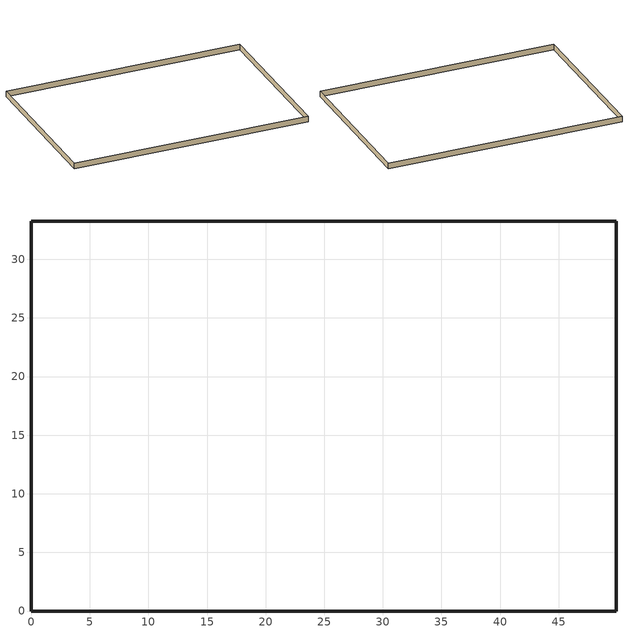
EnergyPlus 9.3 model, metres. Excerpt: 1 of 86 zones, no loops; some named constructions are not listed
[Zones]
FirstFloor_Plenum ZN
 wall outside (nonres_ext_wall): 49.91,0 49.91,33.27 0,33.27 0,0 49.91,0 z2.74:3.96
[EnergyManagementSystem:Subroutine]
Calc_Vozrate_3: IF LOBBY_TOP_Vpz<(LOBBY_TOP_Vpzmax *0.01); SET LOBBY_TOP_Voz_rate=0; ELSEIF 1.5 * LOBBY_TOP_Vozcontrol / LOBBY_TOP_Ez > LOBBY_TOP_Vpz; IF 1.5 * LOBBY_TOP_Vozcontrol / LOBBY_TOP_Ez < LOBBY_TOP_Vpzmax; SET LOBBY_TOP_Voz_rate = 0.6667; ELSE; SET LOBBY_TOP_Voz_rate=LOBBY_TOP_Vozcontrol/LOBBY_TOP_Vpzmax/LOBBY_TOP_Ez; ENDIF; ELSE; SET LOBBY_TOP_Voz_rate=LOBBY_TOP_Vozcontrol/LOBBY_TOP_Vpz/LOBBY_TOP_Ez; ENDIF; IF LOUNGE_BOT_Vpz<(LOUNGE_BOT_Vpzmax *0.01); SET LOUNGE_BOT_Voz_rate=0; ELSEIF 1.5 * LOUNGE_BOT_Vozcontrol / LOUNGE_BOT_Ez > LOUNGE_BOT_Vpz; IF 1.5 * LOUNGE_BOT_Vozcontrol / LOUNGE_BOT_Ez < LOUNGE_BOT_Vpzmax; SET LOUNGE_BOT_Voz_rate = 0.6667; ELSE; SET LOUNGE_BOT_Voz_rate=LOUNGE_BOT_Vozcontrol/LOUNGE_BOT_Vpzmax/LOUNGE_BOT_Ez; ENDIF; ELSE; SET LOUNGE_BOT_Voz_rate=LOUNGE_BOT_Vozcontrol/LOUNGE_BOT_Vpz/LOUNGE_BOT_Ez; ENDIF; IF MECHANICAL_BOT_Vpz<(MECHANICAL_BOT_Vpzmax *0.01); SET MECHANICAL_BOT_Voz_rate=0; ELSEIF 1.5 * MECHANICAL_BOT_Vozcontrol / MECHANICAL_BOT_Ez > MECHANICAL_BOT_Vpz; IF 1.5 * MECHANICAL_BOT_Vozcontrol / MECHANICAL_BOT_Ez < MECHANICAL_BOT_Vpzmax; SET MECHANICAL_BOT_Voz_rate = 0.6667; ELSE; SET MECHANICAL_BOT_Voz_rate=MECHANICAL_BOT_Vozcontrol/MECHANICAL_BOT_Vpzmax/MECHANICAL_BOT_Ez; ENDIF; ELSE; SET MECHANICAL_BOT_Voz_rate=MECHANICAL_BOT_Vozcontrol/MECHANICAL_BOT_Vpz/MECHANICAL_BOT_Ez; ENDIF; IF MECHANICAL_MID_Vpz<(MECHANICAL_MID_Vpzmax *0.01); SET MECHANICAL_MID_Voz_rate=0; ELSEIF 1.5 * MECHANICAL_MID_Vozcontrol / MECHANICAL_MID_Ez > MECHANICAL_MID_Vpz; IF 1.5 * MECHANICAL_MID_Vozcontrol / MECHANICAL_MID_Ez < MECHANICAL_MID_Vpzmax; SET MECHANICAL_MID_Voz_rate = 0.6667; ELSE; SET MECHANICAL_MID_Voz_rate=MECHANICAL_MID_Vozcontrol/MECHANICAL_MID_Vpzmax/MECHANICAL_MID_Ez; ENDIF; ELSE; SET MECHANICAL_MID_Voz_rate=MECHANICAL_MID_Vozcontrol/MECHANICAL_MID_Vpz/MECHANICAL_MID_Ez; ENDIF; IF MECHANICAL_TOP_Vpz<(MECHANICAL_TOP_Vpzmax *0.01); SET MECHANICAL_TOP_Voz_rate=0; ELSEIF 1.5 * MECHANICAL_TOP_Vozcontrol / MECHANICAL_TOP_Ez > MECHANICAL_TOP_Vpz; IF 1.5 * MECHANICAL_TOP_Vozcontrol / MECHANICAL_TOP_Ez < MECHANICAL_TOP_Vpzmax; SET MECHANICAL_TOP_Voz_rate = 0.6667; ELSE; SET MECHANICAL_TOP_Voz_rate=MECHANICAL_TOP_Vozcontrol/MECHANICAL_TOP_Vpzmax/MECHANICAL_TOP_Ez; ENDIF; ELSE; SET MECHANICAL_TOP_Voz_rate=MECHANICAL_TOP_Vozcontrol/MECHANICAL_TOP_Vpz/MECHANICAL_TOP_Ez; ENDIF; IF OPENOFFICE_BOT_1_Vpz<(OPENOFFICE_BOT_1_Vpzmax *0.01); SET OPENOFFICE_BOT_1_Voz_rate=0; ELSEIF 1.5 * OPENOFFICE_BOT_1_Vozcontrol / OPENOFFICE_BOT_1_Ez > OPENOFFICE_BOT_1_Vpz; IF 1.5 * OPENOFFICE_BOT_1_Vozcontrol / OPENOFFICE_BOT_1_Ez < OPENOFFICE_BOT_1_Vpzmax; SET OPENOFFICE_BOT_1_Voz_rate = 0.6667; ELSE; SET OPENOFFICE_BOT_1_Voz_rate=OPENOFFICE_BOT_1_Vozcontrol/OPENOFFICE_BOT_1_Vpzmax/OPENOFFICE_BOT_1_Ez; ENDIF; ELSE; SET OPENOFFICE_BOT_1_Voz_rate=OPENOFFICE_BOT_1_Vozcontrol/OPENOFFICE_BOT_1_Vpz/OPENOFFICE_BOT_1_Ez; ENDIF; IF OPENOFFICE_BOT_2_Vpz<(OPENOFFICE_BOT_2_Vpzmax *0.01); SET OPENOFFICE_BOT_2_Voz_rate=0; ELSEIF 1.5 * OPENOFFICE_BOT_2_Vozcontrol / OPENOFFICE_BOT_2_Ez > OPENOFFICE_BOT_2_Vpz; IF 1.5 * OPENOFFICE_BOT_2_Vozcontrol / OPENOFFICE_BOT_2_Ez < OPENOFFICE_BOT_2_Vpzmax; SET OPENOFFICE_BOT_2_Voz_rate = 0.6667; ELSE; SET OPENOFFICE_BOT_2_Voz_rate=OPENOFFICE_BOT_2_Vozcontrol/OPENOFFICE_BOT_2_Vpzmax/OPENOFFICE_BOT_2_Ez; ENDIF; ELSE; SET OPENOFFICE_BOT_2_Voz_rate=OPENOFFICE_BOT_2_Vozcontrol/OPENOFFICE_BOT_2_Vpz/OPENOFFICE_BOT_2_Ez; ENDIF; IF OPENOFFICE_BOT_3_Vpz<(OPENOFFICE_BOT_3_Vpzmax *0.01); SET OPENOFFICE_BOT_3_Voz_rate=0; ELSEIF 1.5 * OPENOFFICE_BOT_3_Vozcontrol / OPENOFFICE_BOT_3_Ez > OPENOFFICE_BOT_3_Vpz; IF 1.5 * OPENOFFICE_BOT_3_Vozcontrol / OPENOFFICE_BOT_3_Ez < OPENOFFICE_BOT_3_Vpzmax; SET OPENOFFICE_BOT_3_Voz_rate = 0.6667; ELSE; SET OPENOFFICE_BOT_3_Voz_rate=OPENOFFICE_BOT_3_Vozcontrol/OPENOFFICE_BOT_3_Vpzmax/OPENOFFICE_BOT_3_Ez; ENDIF; ELSE; SET OPENOFFICE_BOT_3_Voz_rate=OPENOFFICE_BOT_3_Vozcontrol/OPENOFFICE_BOT_3_Vpz/OPENOFFICE_BOT_3_Ez; ENDIF; IF OPENOFFICE_MID_1_Vpz<(OPENOFFICE_MID_1_Vpzmax *0.01); SET OPENOFFICE_MID_1_Voz_rate=0; ELSEIF 1.5 * OPENOFFICE_MID_1_Vozcontrol / OPENOFFICE_MID_1_Ez > OPENOFFICE_MID_1_Vpz; IF 1.5 * OPENOFFICE_MID_1_Vozcontrol / OPENOFFICE_MID_1_Ez < OPENOFFICE_MID_1_Vpzmax; SET OPENOFFICE_MID_1_Voz_rate = 0.6667; ELSE; SET OPENOFFICE_MID_1_Voz_rate=OPENOFFICE_MID_1_Vozcontrol/OPENOFFICE_MID_1_Vpzmax/OPENOFFICE_MID_1_Ez; ENDIF; ELSE; SET OPENOFFICE_MID_1_Voz_rate=OPENOFFICE_MID_1_Vozcontrol/OPENOFFICE_MID_1_Vpz/OPENOFFICE_MID_1_Ez; ENDIF; IF OPENOFFICE_MID_2_Vpz<(OPENOFFICE_MID_2_Vpzmax *0.01); SET OPENOFFICE_MID_2_Voz_rate=0; ELSEIF 1.5 * OPENOFFICE_MID_2_Vozcontrol / OPENOFFICE_MID_2_Ez > OPENOFFICE_MID_2_Vpz; IF 1.5 * OPENOFFICE_MID_2_Vozcontrol / OPENOFFICE_MID_2_Ez < OPENOFFICE_MID_2_Vpzmax; SET OPENOFFICE_MID_2_Voz_rate = 0.6667; ELSE; SET OPENOFFICE_MID_2_Voz_rate=OPENOFFICE_MID_2_Vozcontrol/OPENOFFICE_MID_2_Vpzmax/OPENOFFICE_MID_2_Ez; ENDIF; ELSE; SET OPENOFFICE_MID_2_Voz_rate=OPENOFFICE_MID_2_Vozcontrol/OPENOFFICE_MID_2_Vpz/OPENOFFICE_MID_2_Ez; ENDIF; IF OPENOFFICE_MID_3_Vpz<(OPENOFFICE_MID_3_Vpzmax *0.01); SET OPENOFFICE_MID_3_Voz_rate=0; ELSEIF 1.5 * OPENOFFICE_MID_3_Vozcontrol / OPENOFFICE_MID_3_Ez > OPENOFFICE_MID_3_Vpz; IF 1.5 * OPENOFFICE_MID_3_Vozcontrol / OPENOFFICE_MID_3_Ez < OPENOFFICE_MID_3_Vpzmax; SET OPENOFFICE_MID_3_Voz_rate = 0.6667; ELSE; SET OPENOFFICE_MID_3_Voz_rate=OPENOFFICE_MID_3_Vozcontrol/OPENOFFICE_MID_3_Vpzmax/OPENOFFICE_MID_3_Ez; ENDIF; ELSE; SET OPENOFFICE_MID_3_Voz_rate=OPENOFFICE_MID_3_Vozcontrol/OPENOFFICE_MID_3_Vpz/OPENOFFICE_MID_3_Ez; ENDIF; IF OPENOFFICE_MID_4_Vpz<(OPENOFFICE_MID_4_Vpzmax *0.01); SET OPENOFFICE_MID_4_Voz_rate=0; ELSEIF 1.5 * OPENOFFICE_MID_4_Vozcontrol / OPENOFFICE_MID_4_Ez > OPENOFFICE_MID_4_Vpz; IF 1.5 * OPENOFFICE_MID_4_Vozcontrol / OPENOFFICE_MID_4_Ez < OPENOFFICE_MID_4_Vpzmax; SET OPENOFFICE_MID_4_Voz_rate = 0.6667; ELSE; SET OPENOFFICE_MID_4_Voz_rate=OPENOFFICE_MID_4_Vozcontrol/OPENOFFICE_MID_4_Vpzmax/OPENOFFICE_MID_4_Ez; ENDIF; ELSE; SET OPENOFFICE_MID_4_Voz_rate=OPENOFFICE_MID_4_Vozcontrol/OPENOFFICE_MID_4_Vpz/OPENOFFICE_MID_4_Ez; ENDIF; IF OPENOFFICE_TOP_1_Vpz<(OPENOFFICE_TOP_1_Vpzmax *0.01); SET OPENOFFICE_TOP_1_Voz_rate=0; ELSEIF 1.5 * OPENOFFICE_TOP_1_Vozcontrol / OPENOFFICE_TOP_1_Ez > OPENOFFICE_TOP_1_Vpz; IF 1.5 * OPENOFFICE_TOP_1_Vozcontrol / OPENOFFICE_TOP_1_Ez < OPENOFFICE_TOP_1_Vpzmax; SET OPENOFFICE_TOP_1_Voz_rate = 0.6667; ELSE; SET OPENOFFICE_TOP_1_Voz_rate=OPENOFFICE_TOP_1_Vozcontrol/OPENOFFICE_TOP_1_Vpzmax/OPENOFFICE_TOP_1_Ez; ENDIF; ELSE; SET OPENOFFICE_TOP_1_Voz_rate=OPENOFFICE_TOP_1_Vozcontrol/OPENOFFICE_TOP_1_Vpz/OPENOFFICE_TOP_1_Ez; ENDIF; IF OPENOFFICE_TOP_2_Vpz<(OPENOFFICE_TOP_2_Vpzmax *0.01); SET OPENOFFICE_TOP_2_Voz_rate=0; ELSEIF 1.5 * OPENOFFICE_TOP_2_Vozcontrol / OPENOFFICE_TOP_2_Ez > OPENOFFICE_TOP_2_Vpz; IF 1.5 * OPENOFFICE_TOP_2_Vozcontrol / OPENOFFICE_TOP_2_Ez < OPENOFFICE_TOP_2_Vpzmax; SET OPENOFFICE_TOP_2_Voz_rate = 0.6667; ELSE; SET OPENOFFICE_TOP_2_Voz_rate=OPENOFFICE_TOP_2_Vozcontrol/OPENOFFICE_TOP_2_Vpzmax/OPENOFFICE_TOP_2_Ez; ENDIF; ELSE; SET OPENOFFICE_TOP_2_Voz_rate=OPENOFFICE_TOP_2_Vozcontrol/OPENOFFICE_TOP_2_Vpz/OPENOFFICE_TOP_2_Ez; ENDIF; IF OPENOFFICE_TOP_3_Vpz<(OPENOFFICE_TOP_3_Vpzmax *0.01); SET OPENOFFICE_TOP_3_Voz_rate=0; ELSEIF 1.5 * OPENOFFICE_TOP_3_Vozcontrol / OPENOFFICE_TOP_3_Ez > OPENOFFICE_TOP_3_Vpz; IF 1.5 * OPENOFFICE_TOP_3_Vozcontrol / OPENOFFICE_TOP_3_Ez < OPENOFFICE_TOP_3_Vpzmax; SET OPENOFFICE_TOP_3_Voz_rate = 0.6667; ELSE; SET OPENOFFICE_TOP_3_Voz_rate=OPENOFFICE_TOP_3_Vozcontrol/OPENOFFICE_TOP_3_Vpzmax/OPENOFFICE_TOP_3_Ez; ENDIF; ELSE; SET OPENOFFICE_TOP_3_Voz_rate=OPENOFFICE_TOP_3_Vozcontrol/OPENOFFICE_TOP_3_Vpz/OPENOFFICE_TOP_3_Ez; ENDIF; IF OPENOFFICE_TOP_4_Vpz<(OPENOFFICE_TOP_4_Vpzmax *0.01); SET OPENOFFICE_TOP_4_Voz_rate=0; ELSEIF 1.5 * OPENOFFICE_TOP_4_Vozcontrol / OPENOFFICE_TOP_4_Ez > OPENOFFICE_TOP_4_Vpz; IF 1.5 * OPENOFFICE_TOP_4_Vozcontrol / OPENOFFICE_TOP_4_Ez < OPENOFFICE_TOP_4_Vpzmax; SET OPENOFFICE_TOP_4_Voz_rate = 0.6667; ELSE; SET OPENOFFICE_TOP_4_Voz_rate=OPENOFFICE_TOP_4_Vozcontrol/OPENOFFICE_TOP_4_Vpzmax/OPENOFFICE_TOP_4_Ez; ENDIF; ELSE; SET OPENOFFICE_TOP_4_Voz_rate=OPENOFFICE_TOP_4_Vozcontrol/OPENOFFICE_TOP_4_Vpz/OPENOFFICE_TOP_4_Ez; ENDIF; IF RESTROOM_BOT_Vpz<(RESTROOM_BOT_Vpzmax *0.01); SET RESTROOM_BOT_Voz_rate=0; ELSEIF 1.5 * RESTROOM_BOT_Vozcontrol / RESTROOM_BOT_Ez > RESTROOM_BOT_Vpz; IF 1.5 * RESTROOM_BOT_Vozcontrol / RESTROOM_BOT_Ez < RESTROOM_BOT_Vpzmax; SET RESTROOM_BOT_Voz_rate = 0.6667; ELSE; SET RESTROOM_BOT_Voz_rate=RESTROOM_BOT_Vozcontrol/RESTROOM_BOT_Vpzmax/RESTROOM_BOT_Ez; ENDIF; ELSE; SET RESTROOM_BOT_Voz_rate=RESTROOM_BOT_Vozcontrol/RESTROOM_BOT_Vpz/RESTROOM_BOT_Ez; ENDIF; IF RESTROOM_MID_Vpz<(RESTROOM_MID_Vpzmax *0.01); SET RESTROOM_MID_Voz_rate=0; ELSEIF 1.5 * RESTROOM_MID_Vozcontrol / RESTROOM_MID_Ez > RESTROOM_MID_Vpz; IF 1.5 * RESTROOM_MID_Vozcontrol / RESTROOM_MID_Ez < RESTROOM_MID_Vpzmax; SET RESTROOM_MID_Voz_rate = 0.6667; ELSE; SET RESTROOM_MID_Voz_rate=RESTROOM_MID_Vozcontrol/RESTROOM_MID_Vpzmax/RESTROOM_MID_Ez; ENDIF; ELSE; SET RESTROOM_MID_Voz_rate=RESTROOM_MID_Vozcontrol/RESTROOM_MID_Vpz/RESTROOM_MID_Ez; ENDIF; IF RESTROOM_TOP_Vpz<(RESTROOM_TOP_Vpzmax *0.01); SET RESTROOM_TOP_Voz_rate=0; ELSEIF 1.5 * RESTROOM_TOP_Vozcontrol / RESTROOM_TOP_Ez > RESTROOM_TOP_Vpz; IF 1.5 * RESTROOM_TOP_Vozcontrol / RESTROOM_TOP_Ez < RESTROOM_TOP_Vpzmax; SET RESTROOM_TOP_Voz_rate = 0.6667; ELSE; SET RESTROOM_TOP_Voz_rate=RESTROOM_TOP_Vozcontrol/RESTROOM_TOP_Vpzmax/RESTROOM_TOP_Ez; ENDIF; ELSE; SET RESTROOM_TOP_Voz_rate=RESTROOM_TOP_Vozcontrol/RESTROOM_TOP_Vpz/RESTROOM_TOP_Ez; ENDIF; IF STAIR_BOT_1_Vpz<(STAIR_BOT_1_Vpzmax *0.01); SET STAIR_BOT_1_Voz_rate=0; ELSEIF 1.5 * STAIR_BOT_1_Vozcontrol / STAIR_BOT_1_Ez > STAIR_BOT_1_Vpz; IF 1.5 * STAIR_BOT_1_Vozcontrol / STAIR_BOT_1_Ez < STAIR_BOT_1_Vpzmax; SET STAIR_BOT_1_Voz_rate = 0.6667; ELSE; SET STAIR_BOT_1_Voz_rate=STAIR_BOT_1_Vozcontrol/STAIR_BOT_1_Vpzmax/STAIR_BOT_1_Ez; ENDIF; ELSE; SET STAIR_BOT_1_Voz_rate=STAIR_BOT_1_Vozcontrol/STAIR_BOT_1_Vpz/STAIR_BOT_1_Ez; ENDIF
Calc_Vozrate_4: IF STAIR_BOT_2_Vpz<(STAIR_BOT_2_Vpzmax *0.01); SET STAIR_BOT_2_Voz_rate=0; ELSEIF 1.5 * STAIR_BOT_2_Vozcontrol / STAIR_BOT_2_Ez > STAIR_BOT_2_Vpz; IF 1.5 * STAIR_BOT_2_Vozcontrol / STAIR_BOT_2_Ez < STAIR_BOT_2_Vpzmax; SET STAIR_BOT_2_Voz_rate = 0.6667; ELSE; SET STAIR_BOT_2_Voz_rate=STAIR_BOT_2_Vozcontrol/STAIR_BOT_2_Vpzmax/STAIR_BOT_2_Ez; ENDIF; ELSE; SET STAIR_BOT_2_Voz_rate=STAIR_BOT_2_Vozcontrol/STAIR_BOT_2_Vpz/STAIR_BOT_2_Ez; ENDIF; IF STAIR_MID_1_Vpz<(STAIR_MID_1_Vpzmax *0.01); SET STAIR_MID_1_Voz_rate=0; ELSEIF 1.5 * STAIR_MID_1_Vozcontrol / STAIR_MID_1_Ez > STAIR_MID_1_Vpz; IF 1.5 * STAIR_MID_1_Vozcontrol / STAIR_MID_1_Ez < STAIR_MID_1_Vpzmax; SET STAIR_MID_1_Voz_rate = 0.6667; ELSE; SET STAIR_MID_1_Voz_rate=STAIR_MID_1_Vozcontrol/STAIR_MID_1_Vpzmax/STAIR_MID_1_Ez; ENDIF; ELSE; SET STAIR_MID_1_Voz_rate=STAIR_MID_1_Vozcontrol/STAIR_MID_1_Vpz/STAIR_MID_1_Ez; ENDIF; IF STAIR_MID_2_Vpz<(STAIR_MID_2_Vpzmax *0.01); SET STAIR_MID_2_Voz_rate=0; ELSEIF 1.5 * STAIR_MID_2_Vozcontrol / STAIR_MID_2_Ez > STAIR_MID_2_Vpz; IF 1.5 * STAIR_MID_2_Vozcontrol / STAIR_MID_2_Ez < STAIR_MID_2_Vpzmax; SET STAIR_MID_2_Voz_rate = 0.6667; ELSE; SET STAIR_MID_2_Voz_rate=STAIR_MID_2_Vozcontrol/STAIR_MID_2_Vpzmax/STAIR_MID_2_Ez; ENDIF; ELSE; SET STAIR_MID_2_Voz_rate=STAIR_MID_2_Vozcontrol/STAIR_MID_2_Vpz/STAIR_MID_2_Ez; ENDIF; IF STAIR_TOP_1_Vpz<(STAIR_TOP_1_Vpzmax *0.01); SET STAIR_TOP_1_Voz_rate=0; ELSEIF 1.5 * STAIR_TOP_1_Vozcontrol / STAIR_TOP_1_Ez > STAIR_TOP_1_Vpz; IF 1.5 * STAIR_TOP_1_Vozcontrol / STAIR_TOP_1_Ez < STAIR_TOP_1_Vpzmax; SET STAIR_TOP_1_Voz_rate = 0.6667; ELSE; SET STAIR_TOP_1_Voz_rate=STAIR_TOP_1_Vozcontrol/STAIR_TOP_1_Vpzmax/STAIR_TOP_1_Ez; ENDIF; ELSE; SET STAIR_TOP_1_Voz_rate=STAIR_TOP_1_Vozcontrol/STAIR_TOP_1_Vpz/STAIR_TOP_1_Ez; ENDIF; IF STAIR_TOP_2_Vpz<(STAIR_TOP_2_Vpzmax *0.01); SET STAIR_TOP_2_Voz_rate=0; ELSEIF 1.5 * STAIR_TOP_2_Vozcontrol / STAIR_TOP_2_Ez > STAIR_TOP_2_Vpz; IF 1.5 * STAIR_TOP_2_Vozcontrol / STAIR_TOP_2_Ez < STAIR_TOP_2_Vpzmax; SET STAIR_TOP_2_Voz_rate = 0.6667; ELSE; SET STAIR_TOP_2_Voz_rate=STAIR_TOP_2_Vozcontrol/STAIR_TOP_2_Vpzmax/STAIR_TOP_2_Ez; ENDIF; ELSE; SET STAIR_TOP_2_Voz_rate=STAIR_TOP_2_Vozcontrol/STAIR_TOP_2_Vpz/STAIR_TOP_2_Ez; ENDIF; IF ENCLOSEDOFFICE_BOT_7_Vpz<(ENCLOSEDOFFICE_BOT_7_Vpzmax *0.01); SET ENCLOSEDOFFICE_BOT_7_Voz_rate=0; ELSEIF 1.5 * ENCLOSEDOFFICE_BOT_7_Vozcontrol / ENCLOSEDOFFICE_BOT_7_Ez > ENCLOSEDOFFICE_BOT_7_Vpz; IF 1.5 * ENCLOSEDOFFICE_BOT_7_Vozcontrol / ENCLOSEDOFFICE_BOT_7_Ez < ENCLOSEDOFFICE_BOT_7_Vpzmax; SET ENCLOSEDOFFICE_BOT_7_Voz_rate = 0.6667; ELSE; SET ENCLOSEDOFFICE_BOT_7_Voz_rate=ENCLOSEDOFFICE_BOT_7_Vozcontrol/ENCLOSEDOFFICE_BOT_7_Vpzmax/ENCLOSEDOFFICE_BOT_7_Ez; ENDIF; ELSE; SET ENCLOSEDOFFICE_BOT_7_Voz_rate=ENCLOSEDOFFICE_BOT_7_Vozcontrol/ENCLOSEDOFFICE_BOT_7_Vpz/ENCLOSEDOFFICE_BOT_7_Ez; ENDIF; IF ENCLOSEDOFFICE_BOT_6_Vpz<(ENCLOSEDOFFICE_BOT_6_Vpzmax *0.01); SET ENCLOSEDOFFICE_BOT_6_Voz_rate=0; ELSEIF 1.5 * ENCLOSEDOFFICE_BOT_6_Vozcontrol / ENCLOSEDOFFICE_BOT_6_Ez > ENCLOSEDOFFICE_BOT_6_Vpz; IF 1.5 * ENCLOSEDOFFICE_BOT_6_Vozcontrol / ENCLOSEDOFFICE_BOT_6_Ez < ENCLOSEDOFFICE_BOT_6_Vpzmax; SET ENCLOSEDOFFICE_BOT_6_Voz_rate = 0.6667; ELSE; SET ENCLOSEDOFFICE_BOT_6_Voz_rate=ENCLOSEDOFFICE_BOT_6_Vozcontrol/ENCLOSEDOFFICE_BOT_6_Vpzmax/ENCLOSEDOFFICE_BOT_6_Ez; ENDIF; ELSE; SET ENCLOSEDOFFICE_BOT_6_Voz_rate=ENCLOSEDOFFICE_BOT_6_Vozcontrol/ENCLOSEDOFFICE_BOT_6_Vpz/ENCLOSEDOFFICE_BOT_6_Ez; ENDIF; IF ENCLOSEDOFFICE_BOT_5_Vpz<(ENCLOSEDOFFICE_BOT_5_Vpzmax *0.01); SET ENCLOSEDOFFICE_BOT_5_Voz_rate=0; ELSEIF 1.5 * ENCLOSEDOFFICE_BOT_5_Vozcontrol / ENCLOSEDOFFICE_BOT_5_Ez > ENCLOSEDOFFICE_BOT_5_Vpz; IF 1.5 * ENCLOSEDOFFICE_BOT_5_Vozcontrol / ENCLOSEDOFFICE_BOT_5_Ez < ENCLOSEDOFFICE_BOT_5_Vpzmax; SET ENCLOSEDOFFICE_BOT_5_Voz_rate = 0.6667; ELSE; SET ENCLOSEDOFFICE_BOT_5_Voz_rate=ENCLOSEDOFFICE_BOT_5_Vozcontrol/ENCLOSEDOFFICE_BOT_5_Vpzmax/ENCLOSEDOFFICE_BOT_5_Ez; ENDIF; ELSE; SET ENCLOSEDOFFICE_BOT_5_Voz_rate=ENCLOSEDOFFICE_BOT_5_Vozcontrol/ENCLOSEDOFFICE_BOT_5_Vpz/ENCLOSEDOFFICE_BOT_5_Ez; ENDIF; IF ENCLOSEDOFFICE_BOT_2_Vpz<(ENCLOSEDOFFICE_BOT_2_Vpzmax *0.01); SET ENCLOSEDOFFICE_BOT_2_Voz_rate=0; ELSEIF 1.5 * ENCLOSEDOFFICE_BOT_2_Vozcontrol / ENCLOSEDOFFICE_BOT_2_Ez > ENCLOSEDOFFICE_BOT_2_Vpz; IF 1.5 * ENCLOSEDOFFICE_BOT_2_Vozcontrol / ENCLOSEDOFFICE_BOT_2_Ez < ENCLOSEDOFFICE_BOT_2_Vpzmax; SET ENCLOSEDOFFICE_BOT_2_Voz_rate = 0.6667; ELSE; SET ENCLOSEDOFFICE_BOT_2_Voz_rate=ENCLOSEDOFFICE_BOT_2_Vozcontrol/ENCLOSEDOFFICE_BOT_2_Vpzmax/ENCLOSEDOFFICE_BOT_2_Ez; ENDIF; ELSE; SET ENCLOSEDOFFICE_BOT_2_Voz_rate=ENCLOSEDOFFICE_BOT_2_Vozcontrol/ENCLOSEDOFFICE_BOT_2_Vpz/ENCLOSEDOFFICE_BOT_2_Ez; ENDIF; IF ENCLOSEDOFFICE_BOT_8_Vpz<(ENCLOSEDOFFICE_BOT_8_Vpzmax *0.01); SET ENCLOSEDOFFICE_BOT_8_Voz_rate=0; ELSEIF 1.5 * ENCLOSEDOFFICE_BOT_8_Vozcontrol / ENCLOSEDOFFICE_BOT_8_Ez > ENCLOSEDOFFICE_BOT_8_Vpz; IF 1.5 * ENCLOSEDOFFICE_BOT_8_Vozcontrol / ENCLOSEDOFFICE_BOT_8_Ez < ENCLOSEDOFFICE_BOT_8_Vpzmax; SET ENCLOSEDOFFICE_BOT_8_Voz_rate = 0.6667; ELSE; SET ENCLOSEDOFFICE_BOT_8_Voz_rate=ENCLOSEDOFFICE_BOT_8_Vozcontrol/ENCLOSEDOFFICE_BOT_8_Vpzmax/ENCLOSEDOFFICE_BOT_8_Ez; ENDIF; ELSE; SET ENCLOSEDOFFICE_BOT_8_Voz_rate=ENCLOSEDOFFICE_BOT_8_Vozcontrol/ENCLOSEDOFFICE_BOT_8_Vpz/ENCLOSEDOFFICE_BOT_8_Ez; ENDIF; IF ENCLOSEDOFFICE_BOT_9_Vpz<(ENCLOSEDOFFICE_BOT_9_Vpzmax *0.01); SET ENCLOSEDOFFICE_BOT_9_Voz_rate=0; ELSEIF 1.5 * ENCLOSEDOFFICE_BOT_9_Vozcontrol / ENCLOSEDOFFICE_BOT_9_Ez > ENCLOSEDOFFICE_BOT_9_Vpz; IF 1.5 * ENCLOSEDOFFICE_BOT_9_Vozcontrol / ENCLOSEDOFFICE_BOT_9_Ez < ENCLOSEDOFFICE_BOT_9_Vpzmax; SET ENCLOSEDOFFICE_BOT_9_Voz_rate = 0.6667; ELSE; SET ENCLOSEDOFFICE_BOT_9_Voz_rate=ENCLOSEDOFFICE_BOT_9_Vozcontrol/ENCLOSEDOFFICE_BOT_9_Vpzmax/ENCLOSEDOFFICE_BOT_9_Ez; ENDIF; ELSE; SET ENCLOSEDOFFICE_BOT_9_Voz_rate=ENCLOSEDOFFICE_BOT_9_Vozcontrol/ENCLOSEDOFFICE_BOT_9_Vpz/ENCLOSEDOFFICE_BOT_9_Ez; ENDIF; IF ENCLOSEDOFFICE_MID_6_Vpz<(ENCLOSEDOFFICE_MID_6_Vpzmax *0.01); SET ENCLOSEDOFFICE_MID_6_Voz_rate=0; ELSEIF 1.5 * ENCLOSEDOFFICE_MID_6_Vozcontrol / ENCLOSEDOFFICE_MID_6_Ez > ENCLOSEDOFFICE_MID_6_Vpz; IF 1.5 * ENCLOSEDOFFICE_MID_6_Vozcontrol / ENCLOSEDOFFICE_MID_6_Ez < ENCLOSEDOFFICE_MID_6_Vpzmax; SET ENCLOSEDOFFICE_MID_6_Voz_rate = 0.6667; ELSE; SET ENCLOSEDOFFICE_MID_6_Voz_rate=ENCLOSEDOFFICE_MID_6_Vozcontrol/ENCLOSEDOFFICE_MID_6_Vpzmax/ENCLOSEDOFFICE_MID_6_Ez; ENDIF; ELSE; SET ENCLOSEDOFFICE_MID_6_Voz_rate=ENCLOSEDOFFICE_MID_6_Vozcontrol/ENCLOSEDOFFICE_MID_6_Vpz/ENCLOSEDOFFICE_MID_6_Ez; ENDIF; IF ENCLOSEDOFFICE_MID_5_Vpz<(ENCLOSEDOFFICE_MID_5_Vpzmax *0.01); SET ENCLOSEDOFFICE_MID_5_Voz_rate=0; ELSEIF 1.5 * ENCLOSEDOFFICE_MID_5_Vozcontrol / ENCLOSEDOFFICE_MID_5_Ez > ENCLOSEDOFFICE_MID_5_Vpz; IF 1.5 * ENCLOSEDOFFICE_MID_5_Vozcontrol / ENCLOSEDOFFICE_MID_5_Ez < ENCLOSEDOFFICE_MID_5_Vpzmax; SET ENCLOSEDOFFICE_MID_5_Voz_rate = 0.6667; ELSE; SET ENCLOSEDOFFICE_MID_5_Voz_rate=ENCLOSEDOFFICE_MID_5_Vozcontrol/ENCLOSEDOFFICE_MID_5_Vpzmax/ENCLOSEDOFFICE_MID_5_Ez; ENDIF; ELSE; SET ENCLOSEDOFFICE_MID_5_Voz_rate=ENCLOSEDOFFICE_MID_5_Vozcontrol/ENCLOSEDOFFICE_MID_5_Vpz/ENCLOSEDOFFICE_MID_5_Ez; ENDIF; IF ENCLOSEDOFFICE_MID_4_Vpz<(ENCLOSEDOFFICE_MID_4_Vpzmax *0.01); SET ENCLOSEDOFFICE_MID_4_Voz_rate=0; ELSEIF 1.5 * ENCLOSEDOFFICE_MID_4_Vozcontrol / ENCLOSEDOFFICE_MID_4_Ez > ENCLOSEDOFFICE_MID_4_Vpz; IF 1.5 * ENCLOSEDOFFICE_MID_4_Vozcontrol / ENCLOSEDOFFICE_MID_4_Ez < ENCLOSEDOFFICE_MID_4_Vpzmax; SET ENCLOSEDOFFICE_MID_4_Voz_rate = 0.6667; ELSE; SET ENCLOSEDOFFICE_MID_4_Voz_rate=ENCLOSEDOFFICE_MID_4_Vozcontrol/ENCLOSEDOFFICE_MID_4_Vpzmax/ENCLOSEDOFFICE_MID_4_Ez; ENDIF; ELSE; SET ENCLOSEDOFFICE_MID_4_Voz_rate=ENCLOSEDOFFICE_MID_4_Vozcontrol/ENCLOSEDOFFICE_MID_4_Vpz/ENCLOSEDOFFICE_MID_4_Ez; ENDIF; IF ENCLOSEDOFFICE_MID_8_Vpz<(ENCLOSEDOFFICE_MID_8_Vpzmax *0.01); SET ENCLOSEDOFFICE_MID_8_Voz_rate=0; ELSEIF 1.5 * ENCLOSEDOFFICE_MID_8_Vozcontrol / ENCLOSEDOFFICE_MID_8_Ez > ENCLOSEDOFFICE_MID_8_Vpz; IF 1.5 * ENCLOSEDOFFICE_MID_8_Vozcontrol / ENCLOSEDOFFICE_MID_8_Ez < ENCLOSEDOFFICE_MID_8_Vpzmax; SET ENCLOSEDOFFICE_MID_8_Voz_rate = 0.6667; ELSE; SET ENCLOSEDOFFICE_MID_8_Voz_rate=ENCLOSEDOFFICE_MID_8_Vozcontrol/ENCLOSEDOFFICE_MID_8_Vpzmax/ENCLOSEDOFFICE_MID_8_Ez; ENDIF; ELSE; SET ENCLOSEDOFFICE_MID_8_Voz_rate=ENCLOSEDOFFICE_MID_8_Vozcontrol/ENCLOSEDOFFICE_MID_8_Vpz/ENCLOSEDOFFICE_MID_8_Ez; ENDIF; IF ENCLOSEDOFFICE_MID_9_Vpz<(ENCLOSEDOFFICE_MID_9_Vpzmax *0.01); SET ENCLOSEDOFFICE_MID_9_Voz_rate=0; ELSEIF 1.5 * ENCLOSEDOFFICE_MID_9_Vozcontrol / ENCLOSEDOFFICE_MID_9_Ez > ENCLOSEDOFFICE_MID_9_Vpz; IF 1.5 * ENCLOSEDOFFICE_MID_9_Vozcontrol / ENCLOSEDOFFICE_MID_9_Ez < ENCLOSEDOFFICE_MID_9_Vpzmax; SET ENCLOSEDOFFICE_MID_9_Voz_rate = 0.6667; ELSE; SET ENCLOSEDOFFICE_MID_9_Voz_rate=ENCLOSEDOFFICE_MID_9_Vozcontrol/ENCLOSEDOFFICE_MID_9_Vpzmax/ENCLOSEDOFFICE_MID_9_Ez; ENDIF; ELSE; SET ENCLOSEDOFFICE_MID_9_Voz_rate=ENCLOSEDOFFICE_MID_9_Vozcontrol/ENCLOSEDOFFICE_MID_9_Vpz/ENCLOSEDOFFICE_MID_9_Ez; ENDIF; IF ENCLOSEDOFFICE_MID_7_Vpz<(ENCLOSEDOFFICE_MID_7_Vpzmax *0.01); SET ENCLOSEDOFFICE_MID_7_Voz_rate=0; ELSEIF 1.5 * ENCLOSEDOFFICE_MID_7_Vozcontrol / ENCLOSEDOFFICE_MID_7_Ez > ENCLOSEDOFFICE_MID_7_Vpz; IF 1.5 * ENCLOSEDOFFICE_MID_7_Vozcontrol / ENCLOSEDOFFICE_MID_7_Ez < ENCLOSEDOFFICE_MID_7_Vpzmax; SET ENCLOSEDOFFICE_MID_7_Voz_rate = 0.6667; ELSE; SET ENCLOSEDOFFICE_MID_7_Voz_rate=ENCLOSEDOFFICE_MID_7_Vozcontrol/ENCLOSEDOFFICE_MID_7_Vpzmax/ENCLOSEDOFFICE_MID_7_Ez; ENDIF; ELSE; SET ENCLOSEDOFFICE_MID_7_Voz_rate=ENCLOSEDOFFICE_MID_7_Vozcontrol/ENCLOSEDOFFICE_MID_7_Vpz/ENCLOSEDOFFICE_MID_7_Ez; ENDIF; IF ENCLOSEDOFFICE_TOP_6_Vpz<(ENCLOSEDOFFICE_TOP_6_Vpzmax *0.01); SET ENCLOSEDOFFICE_TOP_6_Voz_rate=0; ELSEIF 1.5 * ENCLOSEDOFFICE_TOP_6_Vozcontrol / ENCLOSEDOFFICE_TOP_6_Ez > ENCLOSEDOFFICE_TOP_6_Vpz; IF 1.5 * ENCLOSEDOFFICE_TOP_6_Vozcontrol / ENCLOSEDOFFICE_TOP_6_Ez < ENCLOSEDOFFICE_TOP_6_Vpzmax; SET ENCLOSEDOFFICE_TOP_6_Voz_rate = 0.6667; ELSE; SET ENCLOSEDOFFICE_TOP_6_Voz_rate=ENCLOSEDOFFICE_TOP_6_Vozcontrol/ENCLOSEDOFFICE_TOP_6_Vpzmax/ENCLOSEDOFFICE_TOP_6_Ez; ENDIF; ELSE; SET ENCLOSEDOFFICE_TOP_6_Voz_rate=ENCLOSEDOFFICE_TOP_6_Vozcontrol/ENCLOSEDOFFICE_TOP_6_Vpz/ENCLOSEDOFFICE_TOP_6_Ez; ENDIF; IF ENCLOSEDOFFICE_TOP_5_Vpz<(ENCLOSEDOFFICE_TOP_5_Vpzmax *0.01); SET ENCLOSEDOFFICE_TOP_5_Voz_rate=0; ELSEIF 1.5 * ENCLOSEDOFFICE_TOP_5_Vozcontrol / ENCLOSEDOFFICE_TOP_5_Ez > ENCLOSEDOFFICE_TOP_5_Vpz; IF 1.5 * ENCLOSEDOFFICE_TOP_5_Vozcontrol / ENCLOSEDOFFICE_TOP_5_Ez < ENCLOSEDOFFICE_TOP_5_Vpzmax; SET ENCLOSEDOFFICE_TOP_5_Voz_rate = 0.6667; ELSE; SET ENCLOSEDOFFICE_TOP_5_Voz_rate=ENCLOSEDOFFICE_TOP_5_Vozcontrol/ENCLOSEDOFFICE_TOP_5_Vpzmax/ENCLOSEDOFFICE_TOP_5_Ez; ENDIF; ELSE; SET ENCLOSEDOFFICE_TOP_5_Voz_rate=ENCLOSEDOFFICE_TOP_5_Vozcontrol/ENCLOSEDOFFICE_TOP_5_Vpz/ENCLOSEDOFFICE_TOP_5_Ez; ENDIF; IF ENCLOSEDOFFICE_TOP_4_Vpz<(ENCLOSEDOFFICE_TOP_4_Vpzmax *0.01); SET ENCLOSEDOFFICE_TOP_4_Voz_rate=0; ELSEIF 1.5 * ENCLOSEDOFFICE_TOP_4_Vozcontrol / ENCLOSEDOFFICE_TOP_4_Ez > ENCLOSEDOFFICE_TOP_4_Vpz; IF 1.5 * ENCLOSEDOFFICE_TOP_4_Vozcontrol / ENCLOSEDOFFICE_TOP_4_Ez < ENCLOSEDOFFICE_TOP_4_Vpzmax; SET ENCLOSEDOFFICE_TOP_4_Voz_rate = 0.6667; ELSE; SET ENCLOSEDOFFICE_TOP_4_Voz_rate=ENCLOSEDOFFICE_TOP_4_Vozcontrol/ENCLOSEDOFFICE_TOP_4_Vpzmax/ENCLOSEDOFFICE_TOP_4_Ez; ENDIF; ELSE; SET ENCLOSEDOFFICE_TOP_4_Voz_rate=ENCLOSEDOFFICE_TOP_4_Vozcontrol/ENCLOSEDOFFICE_TOP_4_Vpz/ENCLOSEDOFFICE_TOP_4_Ez; ENDIF
Temperature_Setback_1: IF (ACTIVESTORAGE_BOT_1_OCC_SENSOR ==0)&&(WorkTime == 1); set ACTIVESTORAGE_BOT_1_Actuator_clg=25; set ACTIVESTORAGE_BOT_1_Actuator_htg=20; elseif (ACTIVESTORAGE_BOT_1_OCC_SENSOR >0)&&(WorkTime == 1); set ACTIVESTORAGE_BOT_1_Actuator_clg =24; set ACTIVESTORAGE_BOT_1_Actuator_htg =21; elseif WorkTime == 0; set ACTIVESTORAGE_BOT_1_Actuator_clg =26.7; set ACTIVESTORAGE_BOT_1_Actuator_htg =15.6; Endif; IF (ACTIVESTORAGE_BOT_2_OCC_SENSOR ==0)&&(WorkTime == 1); set ACTIVESTORAGE_BOT_2_Actuator_clg=25; set ACTIVESTORAGE_BOT_2_Actuator_htg=20; elseif (ACTIVESTORAGE_BOT_2_OCC_SENSOR >0)&&(WorkTime == 1); set ACTIVESTORAGE_BOT_2_Actuator_clg =24; set ACTIVESTORAGE_BOT_2_Actuator_htg =21; elseif WorkTime == 0; set ACTIVESTORAGE_BOT_2_Actuator_clg =26.7; set ACTIVESTORAGE_BOT_2_Actuator_htg =15.6; Endif; IF (ACTIVESTORAGE_BOT_3_OCC_SENSOR ==0)&&(WorkTime == 1); set ACTIVESTORAGE_BOT_3_Actuator_clg=25; set ACTIVESTORAGE_BOT_3_Actuator_htg=20; elseif (ACTIVESTORAGE_BOT_3_OCC_SENSOR >0)&&(WorkTime == 1); set ACTIVESTORAGE_BOT_3_Actuator_clg =24; set ACTIVESTORAGE_BOT_3_Actuator_htg =21; elseif WorkTime == 0; set ACTIVESTORAGE_BOT_3_Actuator_clg =26.7; set ACTIVESTORAGE_BOT_3_Actuator_htg =15.6; Endif; IF (ACTIVESTORAGE_BOT_4_OCC_SENSOR ==0)&&(WorkTime == 1); set ACTIVESTORAGE_BOT_4_Actuator_clg=25; set ACTIVESTORAGE_BOT_4_Actuator_htg=20; elseif (ACTIVESTORAGE_BOT_4_OCC_SENSOR >0)&&(WorkTime == 1); set ACTIVESTORAGE_BOT_4_Actuator_clg =24; set ACTIVESTORAGE_BOT_4_Actuator_htg =21; elseif WorkTime == 0; set ACTIVESTORAGE_BOT_4_Actuator_clg =26.7; set ACTIVESTORAGE_BOT_4_Actuator_htg =15.6; Endif; IF (ACTIVESTORAGE_MID_1_OCC_SENSOR ==0)&&(WorkTime == 1); set ACTIVESTORAGE_MID_1_Actuator_clg=25; set ACTIVESTORAGE_MID_1_Actuator_htg=20; elseif (ACTIVESTORAGE_MID_1_OCC_SENSOR >0)&&(WorkTime == 1); set ACTIVESTORAGE_MID_1_Actuator_clg =24; set ACTIVESTORAGE_MID_1_Actuator_htg =21; elseif WorkTime == 0; set ACTIVESTORAGE_MID_1_Actuator_clg =26.7; set ACTIVESTORAGE_MID_1_Actuator_htg =15.6; Endif; IF (ACTIVESTORAGE_MID_2_OCC_SENSOR ==0)&&(WorkTime == 1); set ACTIVESTORAGE_MID_2_Actuator_clg=25; set ACTIVESTORAGE_MID_2_Actuator_htg=20; elseif (ACTIVESTORAGE_MID_2_OCC_SENSOR >0)&&(WorkTime == 1); set ACTIVESTORAGE_MID_2_Actuator_clg =24; set ACTIVESTORAGE_MID_2_Actuator_htg =21; elseif WorkTime == 0; set ACTIVESTORAGE_MID_2_Actuator_clg =26.7; set ACTIVESTORAGE_MID_2_Actuator_htg =15.6; Endif; IF (ACTIVESTORAGE_MID_3_OCC_SENSOR ==0)&&(WorkTime == 1); set ACTIVESTORAGE_MID_3_Actuator_clg=25; set ACTIVESTORAGE_MID_3_Actuator_htg=20; elseif (ACTIVESTORAGE_MID_3_OCC_SENSOR >0)&&(WorkTime == 1); set ACTIVESTORAGE_MID_3_Actuator_clg =24; set ACTIVESTORAGE_MID_3_Actuator_htg =21; elseif WorkTime == 0; set ACTIVESTORAGE_MID_3_Actuator_clg =26.7; set ACTIVESTORAGE_MID_3_Actuator_htg =15.6; Endif; IF (ACTIVESTORAGE_MID_4_OCC_SENSOR ==0)&&(WorkTime == 1); set ACTIVESTORAGE_MID_4_Actuator_clg=25; set ACTIVESTORAGE_MID_4_Actuator_htg=20; elseif (ACTIVESTORAGE_MID_4_OCC_SENSOR >0)&&(WorkTime == 1); set ACTIVESTORAGE_MID_4_Actuator_clg =24; set ACTIVESTORAGE_MID_4_Actuator_htg =21; elseif WorkTime == 0; set ACTIVESTORAGE_MID_4_Actuator_clg =26.7; set ACTIVESTORAGE_MID_4_Actuator_htg =15.6; Endif; IF (ACTIVESTORAGE_TOP_1_OCC_SENSOR ==0)&&(WorkTime == 1); set ACTIVESTORAGE_TOP_1_Actuator_clg=25; set ACTIVESTORAGE_TOP_1_Actuator_htg=20; elseif (ACTIVESTORAGE_TOP_1_OCC_SENSOR >0)&&(WorkTime == 1); set ACTIVESTORAGE_TOP_1_Actuator_clg =24; set ACTIVESTORAGE_TOP_1_Actuator_htg =21; elseif WorkTime == 0; set ACTIVESTORAGE_TOP_1_Actuator_clg =26.7; set ACTIVESTORAGE_TOP_1_Actuator_htg =15.6; Endif; IF (ACTIVESTORAGE_TOP_2_OCC_SENSOR ==0)&&(WorkTime == 1); set ACTIVESTORAGE_TOP_2_Actuator_clg=25; set ACTIVESTORAGE_TOP_2_Actuator_htg=20; elseif (ACTIVESTORAGE_TOP_2_OCC_SENSOR >0)&&(WorkTime == 1); set ACTIVESTORAGE_TOP_2_Actuator_clg =24; set ACTIVESTORAGE_TOP_2_Actuator_htg =21; elseif WorkTime == 0; set ACTIVESTORAGE_TOP_2_Actuator_clg =26.7; set ACTIVESTORAGE_TOP_2_Actuator_htg =15.6; Endif
Temperature_Setback_2: IF (ACTIVESTORAGE_TOP_3_OCC_SENSOR ==0)&&(WorkTime == 1); set ACTIVESTORAGE_TOP_3_Actuator_clg=25; set ACTIVESTORAGE_TOP_3_Actuator_htg=20; elseif (ACTIVESTORAGE_TOP_3_OCC_SENSOR >0)&&(WorkTime == 1); set ACTIVESTORAGE_TOP_3_Actuator_clg =24; set ACTIVESTORAGE_TOP_3_Actuator_htg =21; elseif WorkTime == 0; set ACTIVESTORAGE_TOP_3_Actuator_clg =26.7; set ACTIVESTORAGE_TOP_3_Actuator_htg =15.6; Endif; IF (ACTIVESTORAGE_TOP_4_OCC_SENSOR ==0)&&(WorkTime == 1); set ACTIVESTORAGE_TOP_4_Actuator_clg=25; set ACTIVESTORAGE_TOP_4_Actuator_htg=20; elseif (ACTIVESTORAGE_TOP_4_OCC_SENSOR >0)&&(WorkTime == 1); set ACTIVESTORAGE_TOP_4_Actuator_clg =24; set ACTIVESTORAGE_TOP_4_Actuator_htg =21; elseif WorkTime == 0; set ACTIVESTORAGE_TOP_4_Actuator_clg =26.7; set ACTIVESTORAGE_TOP_4_Actuator_htg =15.6; Endif; IF (CLASSROOM_BOT_OCC_SENSOR_ERROR_INJECTION ==0)&&(WorkTime == 1); set CLASSROOM_BOT_Actuator_clg=26; set CLASSROOM_BOT_Actuator_htg=19; elseif (CLASSROOM_BOT_OCC_SENSOR_ERROR_INJECTION >0)&&(WorkTime == 1); set CLASSROOM_BOT_Actuator_clg =24; set CLASSROOM_BOT_Actuator_htg =21; elseif WorkTime == 0; set CLASSROOM_BOT_Actuator_clg =26.7; set CLASSROOM_BOT_Actuator_htg =15.6; Endif; IF (CONFROOM_BOT_1_OCC_SENSOR_ERROR_INJECTION ==0)&&(WorkTime == 1); set CONFROOM_BOT_1_Actuator_clg=26; set CONFROOM_BOT_1_Actuator_htg=19; elseif (CONFROOM_BOT_1_OCC_SENSOR_ERROR_INJECTION >0)&&(WorkTime == 1); set CONFROOM_BOT_1_Actuator_clg =24; set CONFROOM_BOT_1_Actuator_htg =21; elseif WorkTime == 0; set CONFROOM_BOT_1_Actuator_clg =26.7; set CONFROOM_BOT_1_Actuator_htg =15.6; Endif; IF (CONFROOM_BOT_2_OCC_SENSOR ==0)&&(WorkTime == 1); set CONFROOM_BOT_2_Actuator_clg=26; set CONFROOM_BOT_2_Actuator_htg=19; elseif (CONFROOM_BOT_2_OCC_SENSOR >0)&&(WorkTime == 1); set CONFROOM_BOT_2_Actuator_clg =24; set CONFROOM_BOT_2_Actuator_htg =21; elseif WorkTime == 0; set CONFROOM_BOT_2_Actuator_clg =26.7; set CONFROOM_BOT_2_Actuator_htg =15.6; Endif; IF (CONFROOM_MID_1_OCC_SENSOR ==0)&&(WorkTime == 1); set CONFROOM_MID_1_Actuator_clg=26; set CONFROOM_MID_1_Actuator_htg=19; elseif (CONFROOM_MID_1_OCC_SENSOR >0)&&(WorkTime == 1); set CONFROOM_MID_1_Actuator_clg =24; set CONFROOM_MID_1_Actuator_htg =21; elseif WorkTime == 0; set CONFROOM_MID_1_Actuator_clg =26.7; set CONFROOM_MID_1_Actuator_htg =15.6; Endif; IF (CONFROOM_MID_2_OCC_SENSOR ==0)&&(WorkTime == 1); set CONFROOM_MID_2_Actuator_clg=26; set CONFROOM_MID_2_Actuator_htg=19; elseif (CONFROOM_MID_2_OCC_SENSOR >0)&&(WorkTime == 1); set CONFROOM_MID_2_Actuator_clg =24; set CONFROOM_MID_2_Actuator_htg =21; elseif WorkTime == 0; set CONFROOM_MID_2_Actuator_clg =26.7; set CONFROOM_MID_2_Actuator_htg =15.6; Endif; IF (CONFROOM_TOP_1_OCC_SENSOR ==0)&&(WorkTime == 1); set CONFROOM_TOP_1_Actuator_clg=26; set CONFROOM_TOP_1_Actuator_htg=19; elseif (CONFROOM_TOP_1_OCC_SENSOR >0)&&(WorkTime == 1); set CONFROOM_TOP_1_Actuator_clg =24; set CONFROOM_TOP_1_Actuator_htg =21; elseif WorkTime == 0; set CONFROOM_TOP_1_Actuator_clg =26.7; set CONFROOM_TOP_1_Actuator_htg =15.6; Endif; IF (CONFROOM_TOP_2_OCC_SENSOR ==0)&&(WorkTime == 1); set CONFROOM_TOP_2_Actuator_clg=26; set CONFROOM_TOP_2_Actuator_htg=19; elseif (CONFROOM_TOP_2_OCC_SENSOR >0)&&(WorkTime == 1); set CONFROOM_TOP_2_Actuator_clg =24; set CONFROOM_TOP_2_Actuator_htg =21; elseif WorkTime == 0; set CONFROOM_TOP_2_Actuator_clg =26.7; set CONFROOM_TOP_2_Actuator_htg =15.6; Endif; IF (CORRIDOR_BOT_1_OCC_SENSOR ==0)&&(WorkTime == 1); set CORRIDOR_BOT_1_Actuator_clg=25; set CORRIDOR_BOT_1_Actuator_htg=20; elseif (CORRIDOR_BOT_1_OCC_SENSOR >0)&&(WorkTime == 1); set CORRIDOR_BOT_1_Actuator_clg =24; set CORRIDOR_BOT_1_Actuator_htg =21; elseif WorkTime == 0; set CORRIDOR_BOT_1_Actuator_clg =26.7; set CORRIDOR_BOT_1_Actuator_htg =15.6; Endif
Temperature_Setback_3: IF (CORRIDOR_BOT_2_OCC_SENSOR ==0)&&(WorkTime == 1); set CORRIDOR_BOT_2_Actuator_clg=25; set CORRIDOR_BOT_2_Actuator_htg=20; elseif (CORRIDOR_BOT_2_OCC_SENSOR >0)&&(WorkTime == 1); set CORRIDOR_BOT_2_Actuator_clg =24; set CORRIDOR_BOT_2_Actuator_htg =21; elseif WorkTime == 0; set CORRIDOR_BOT_2_Actuator_clg =26.7; set CORRIDOR_BOT_2_Actuator_htg =15.6; Endif; IF (CORRIDOR_MID_1_OCC_SENSOR ==0)&&(WorkTime == 1); set CORRIDOR_MID_1_Actuator_clg=25; set CORRIDOR_MID_1_Actuator_htg=20; elseif (CORRIDOR_MID_1_OCC_SENSOR >0)&&(WorkTime == 1); set CORRIDOR_MID_1_Actuator_clg =24; set CORRIDOR_MID_1_Actuator_htg =21; elseif WorkTime == 0; set CORRIDOR_MID_1_Actuator_clg =26.7; set CORRIDOR_MID_1_Actuator_htg =15.6; Endif; IF (CORRIDOR_MID_2_OCC_SENSOR ==0)&&(WorkTime == 1); set CORRIDOR_MID_2_Actuator_clg=25; set CORRIDOR_MID_2_Actuator_htg=20; elseif (CORRIDOR_MID_2_OCC_SENSOR >0)&&(WorkTime == 1); set CORRIDOR_MID_2_Actuator_clg =24; set CORRIDOR_MID_2_Actuator_htg =21; elseif WorkTime == 0; set CORRIDOR_MID_2_Actuator_clg =26.7; set CORRIDOR_MID_2_Actuator_htg =15.6; Endif; IF (CORRIDOR_TOP_1_OCC_SENSOR ==0)&&(WorkTime == 1); set CORRIDOR_TOP_1_Actuator_clg=25; set CORRIDOR_TOP_1_Actuator_htg=20; elseif (CORRIDOR_TOP_1_OCC_SENSOR >0)&&(WorkTime == 1); set CORRIDOR_TOP_1_Actuator_clg =24; set CORRIDOR_TOP_1_Actuator_htg =21; elseif WorkTime == 0; set CORRIDOR_TOP_1_Actuator_clg =26.7; set CORRIDOR_TOP_1_Actuator_htg =15.6; Endif; IF (CORRIDOR_TOP_2_OCC_SENSOR ==0)&&(WorkTime == 1); set CORRIDOR_TOP_2_Actuator_clg=25; set CORRIDOR_TOP_2_Actuator_htg=20; elseif (CORRIDOR_TOP_2_OCC_SENSOR >0)&&(WorkTime == 1); set CORRIDOR_TOP_2_Actuator_clg =24; set CORRIDOR_TOP_2_Actuator_htg =21; elseif WorkTime == 0; set CORRIDOR_TOP_2_Actuator_clg =26.7; set CORRIDOR_TOP_2_Actuator_htg =15.6; Endif; IF (DINING_BOT_OCC_SENSOR ==0)&&(WorkTime == 1); set DINING_BOT_Actuator_clg=25; set DINING_BOT_Actuator_htg=20; elseif (DINING_BOT_OCC_SENSOR >0)&&(WorkTime == 1); set DINING_BOT_Actuator_clg =24; set DINING_BOT_Actuator_htg =21; elseif WorkTime == 0; set DINING_BOT_Actuator_clg =26.7; set DINING_BOT_Actuator_htg =15.6; Endif; IF (DINING_MID_OCC_SENSOR ==0)&&(WorkTime == 1); set DINING_MID_Actuator_clg=25; set DINING_MID_Actuator_htg=20; elseif (DINING_MID_OCC_SENSOR >0)&&(WorkTime == 1); set DINING_MID_Actuator_clg =24; set DINING_MID_Actuator_htg =21; elseif WorkTime == 0; set DINING_MID_Actuator_clg =26.7; set DINING_MID_Actuator_htg =15.6; Endif; IF (DINING_TOP_OCC_SENSOR ==0)&&(WorkTime == 1); set DINING_TOP_Actuator_clg=25; set DINING_TOP_Actuator_htg=20; elseif (DINING_TOP_OCC_SENSOR >0)&&(WorkTime == 1); set DINING_TOP_Actuator_clg =24; set DINING_TOP_Actuator_htg =21; elseif WorkTime == 0; set DINING_TOP_Actuator_clg =26.7; set DINING_TOP_Actuator_htg =15.6; Endif; IF (ENCLOSEDOFFICE_BOT_1_OCC_SENSOR_ERROR_INJECTION ==0)&&(WorkTime == 1); set ENCLOSEDOFFICE_BOT_1_Actuator_clg=25; set ENCLOSEDOFFICE_BOT_1_Actuator_htg=20; elseif (ENCLOSEDOFFICE_BOT_1_OCC_SENSOR_ERROR_INJECTION >0)&&(WorkTime == 1); set ENCLOSEDOFFICE_BOT_1_Actuator_clg =24; set ENCLOSEDOFFICE_BOT_1_Actuator_htg =21; elseif WorkTime == 0; set ENCLOSEDOFFICE_BOT_1_Actuator_clg =26.7; set ENCLOSEDOFFICE_BOT_1_Actuator_htg =15.6; Endif; IF (ENCLOSEDOFFICE_BOT_10_OCC_SENSOR ==0)&&(WorkTime == 1); set ENCLOSEDOFFICE_BOT_10_Actuator_clg=25; set ENCLOSEDOFFICE_BOT_10_Actuator_htg=20; elseif (ENCLOSEDOFFICE_BOT_10_OCC_SENSOR >0)&&(WorkTime == 1); set ENCLOSEDOFFICE_BOT_10_Actuator_clg =24; set ENCLOSEDOFFICE_BOT_10_Actuator_htg =21; elseif WorkTime == 0; set ENCLOSEDOFFICE_BOT_10_Actuator_clg =26.7; set ENCLOSEDOFFICE_BOT_10_Actuator_htg =15.6; Endif
Temperature_Setback_9: IF (ENCLOSEDOFFICE_TOP_9_OCC_SENSOR ==0)&&(WorkTime == 1); set ENCLOSEDOFFICE_TOP_9_Actuator_clg=25; set ENCLOSEDOFFICE_TOP_9_Actuator_htg=20; elseif (ENCLOSEDOFFICE_TOP_9_OCC_SENSOR >0)&&(WorkTime == 1); set ENCLOSEDOFFICE_TOP_9_Actuator_clg =24; set ENCLOSEDOFFICE_TOP_9_Actuator_htg =21; elseif WorkTime == 0; set ENCLOSEDOFFICE_TOP_9_Actuator_clg =26.7; set ENCLOSEDOFFICE_TOP_9_Actuator_htg =15.6; Endif; IF (ENCLOSEDOFFICE_TOP_8_OCC_SENSOR ==0)&&(WorkTime == 1); set ENCLOSEDOFFICE_TOP_8_Actuator_clg=25; set ENCLOSEDOFFICE_TOP_8_Actuator_htg=20; elseif (ENCLOSEDOFFICE_TOP_8_OCC_SENSOR >0)&&(WorkTime == 1); set ENCLOSEDOFFICE_TOP_8_Actuator_clg =24; set ENCLOSEDOFFICE_TOP_8_Actuator_htg =21; elseif WorkTime == 0; set ENCLOSEDOFFICE_TOP_8_Actuator_clg =26.7; set ENCLOSEDOFFICE_TOP_8_Actuator_htg =15.6; Endif; IF (ENCLOSEDOFFICE_TOP_7_OCC_SENSOR ==0)&&(WorkTime == 1); set ENCLOSEDOFFICE_TOP_7_Actuator_clg=25; set ENCLOSEDOFFICE_TOP_7_Actuator_htg=20; elseif (ENCLOSEDOFFICE_TOP_7_OCC_SENSOR >0)&&(WorkTime == 1); set ENCLOSEDOFFICE_TOP_7_Actuator_clg =24; set ENCLOSEDOFFICE_TOP_7_Actuator_htg =21; elseif WorkTime == 0; set ENCLOSEDOFFICE_TOP_7_Actuator_clg =26.7; set ENCLOSEDOFFICE_TOP_7_Actuator_htg =15.6; Endif
